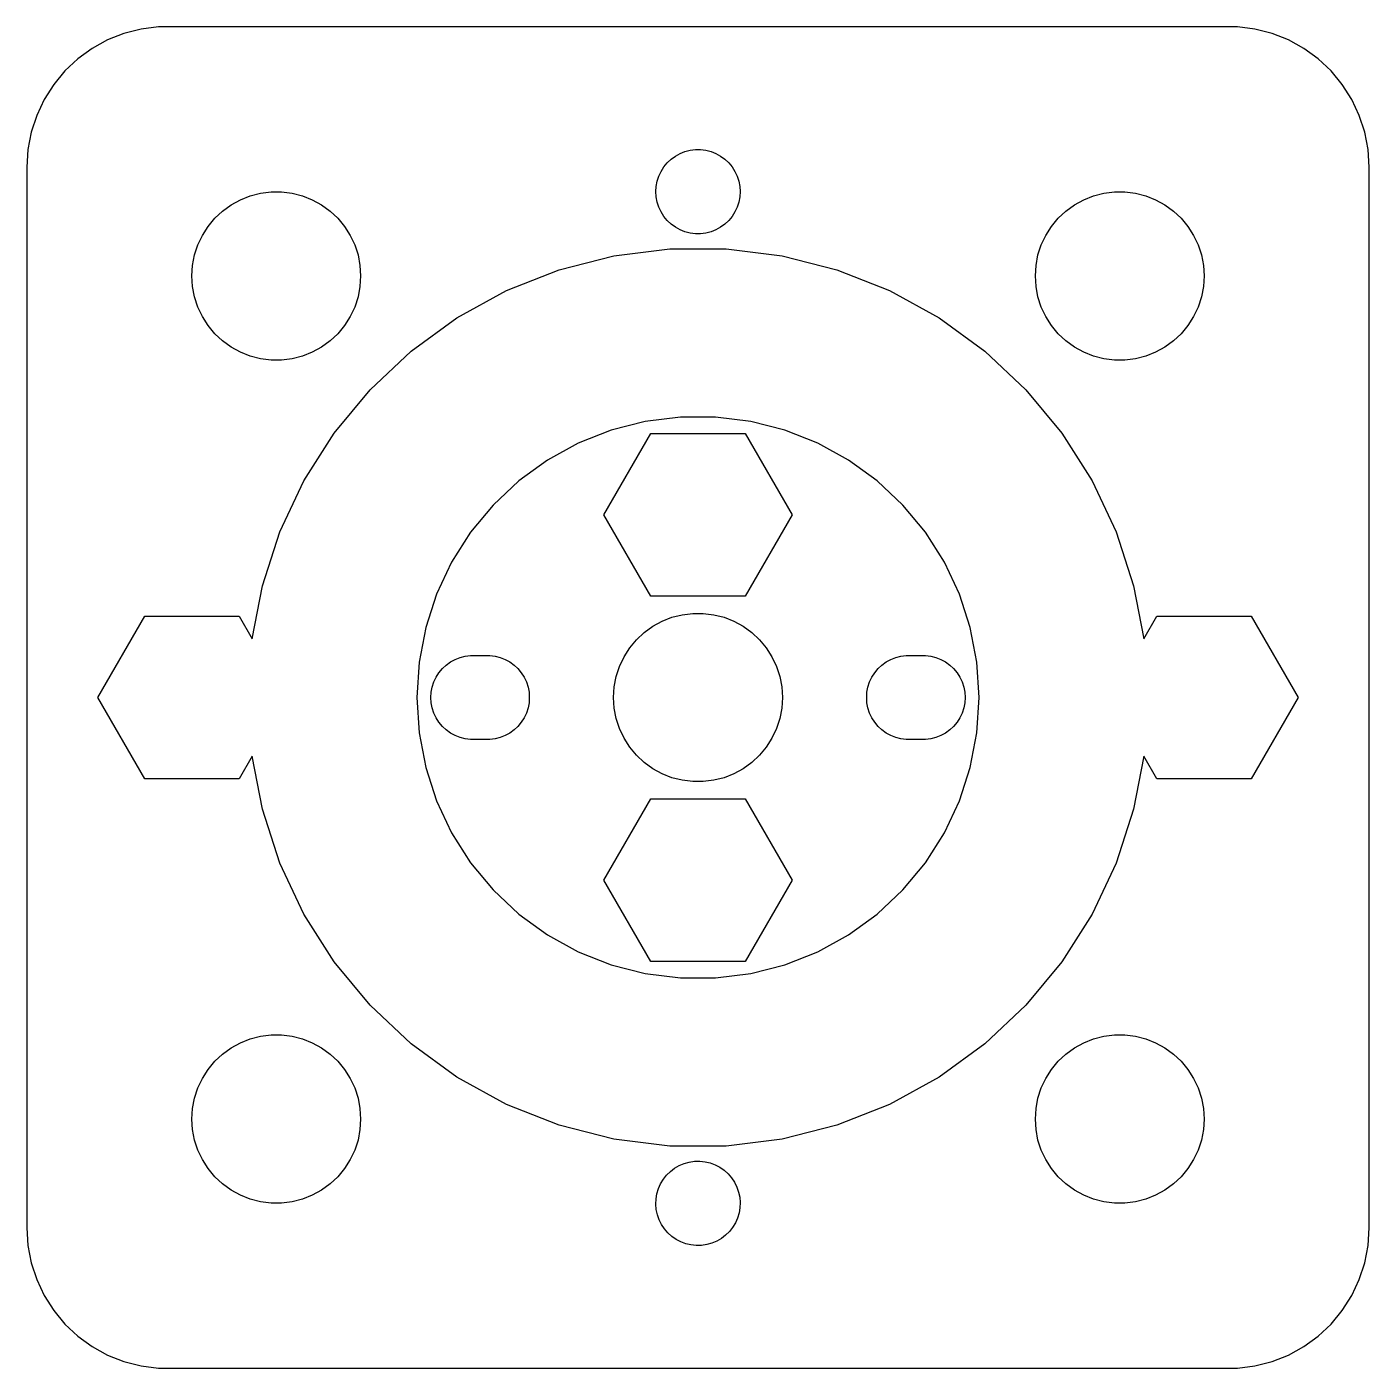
# Model space of a CAD drawing. Header units: metres. Extents: x -24 to 24, y -24 to 186.
# Drawn here: x -23.88 to 23.88, y 30.13 to 77.87 of the extents above; entities that cross this region are included whole.
import ezdxf

# ---------------------------------------------------------------- set-up
doc = ezdxf.new("R2010")
doc.units = ezdxf.units.M

msp = doc.modelspace()

# ---------------------------------------------------------------- linework, layer by layer
for p, q in [((-19.1889, 77.8651), (-19.8119, 77.7864)), ((19.1889, 77.8651), (-19.1889, 77.8651)), ((19.8119, 77.7864), (19.1889, 77.8651)), ((-21.0039, 77.3991), (-21.5541, 77.0966)), ((-20.4201, 77.6303), (-21.0039, 77.3991)), ((-19.8119, 77.7864), (-20.4201, 77.6303)), ((20.4201, 77.6303), (19.8119, 77.7864)), ((21.0039, 77.3991), (20.4201, 77.6303)), ((21.5541, 77.0966), (21.0039, 77.3991)), ((-21.5541, 77.0966), (-22.0621, 76.7276)), ((22.0621, 76.7276), (21.5541, 77.0966)), ((-22.0621, 76.7276), (-22.5198, 76.2977)), ((22.5198, 76.2977), (22.0621, 76.7276)), ((-22.5198, 76.2977), (-22.9201, 75.8139)), ((22.9201, 75.8139), (22.5198, 76.2977)), ((-22.9201, 75.8139), (-23.2565, 75.2838)), ((23.2565, 75.2838), (22.9201, 75.8139)), ((-23.2565, 75.2838), (-23.5239, 74.7156)), ((23.5239, 74.7156), (23.2565, 75.2838)), ((-23.5239, 74.7156), (-23.7179, 74.1184)), ((23.7179, 74.1184), (23.5239, 74.7156)), ((-23.7179, 74.1184), (-23.8356, 73.5017)), ((23.8356, 73.5017), (23.7179, 74.1184)), ((-23.8356, 73.5017), (-23.875, 72.875)), ((-1.09344, 73.0268), (-0.956131, 73.1558)), ((-0.956131, 73.1558), (-0.803726, 73.2665)), ((-0.803726, 73.2665), (-0.638657, 73.3572)), ((-0.638657, 73.3572), (-0.463516, 73.4266)), ((-0.463516, 73.4266), (-0.281067, 73.4734)), ((-0.281067, 73.4734), (-0.094177, 73.497)), ((-0.094177, 73.497), (0.094177, 73.497)), ((0.094177, 73.497), (0.281067, 73.4734)), ((0.281067, 73.4734), (0.463516, 73.4266)), ((0.463516, 73.4266), (0.638657, 73.3572)), ((0.638657, 73.3572), (0.803726, 73.2665)), ((0.803726, 73.2665), (0.956131, 73.1558)), ((0.956131, 73.1558), (1.09344, 73.0268)), ((23.875, 72.875), (23.8356, 73.5017)), ((-23.875, 72.875), (-23.875, 35.125)), ((-1.39465, 72.5522), (-1.31445, 72.7226)), ((-1.31445, 72.7226), (-1.21352, 72.8817)), ((-1.21352, 72.8817), (-1.09344, 73.0268)), ((1.09344, 73.0268), (1.21352, 72.8817)), ((1.21352, 72.8817), (1.31445, 72.7226)), ((1.31445, 72.7226), (1.39465, 72.5522)), ((23.875, 35.125), (23.875, 72.875)), ((-1.5, 72), (-1.48816, 72.188)), ((-1.48816, 72.188), (-1.45287, 72.373)), ((-1.45287, 72.373), (-1.39465, 72.5522)), ((1.39465, 72.5522), (1.45287, 72.373)), ((1.45287, 72.373), (1.48816, 72.188)), ((1.48816, 72.188), (1.5, 72)), ((-16.6075, 71.533), (-16.2773, 71.7145)), ((-16.2773, 71.7145), (-15.927, 71.8532)), ((-15.927, 71.8532), (-15.5621, 71.9469)), ((-15.5621, 71.9469), (-15.1884, 71.9941)), ((-15.1884, 71.9941), (-14.8116, 71.9941)), ((-14.8116, 71.9941), (-14.4379, 71.9469)), ((-14.4379, 71.9469), (-14.0729, 71.8532)), ((-14.0729, 71.8532), (-13.7227, 71.7145)), ((-13.7227, 71.7145), (-13.3925, 71.533)), ((-1.48816, 71.812), (-1.5, 72)), ((-1.45287, 71.627), (-1.48816, 71.812)), ((-1.39465, 71.4478), (-1.45287, 71.627)), ((1.45287, 71.627), (1.39465, 71.4478)), ((1.48816, 71.812), (1.45287, 71.627)), ((1.5, 72), (1.48816, 71.812)), ((13.3925, 71.533), (13.7227, 71.7145)), ((13.7227, 71.7145), (14.0729, 71.8532)), ((14.0729, 71.8532), (14.4379, 71.9469)), ((14.4379, 71.9469), (14.8116, 71.9941)), ((14.8116, 71.9941), (15.1884, 71.9941)), ((15.1884, 71.9941), (15.5621, 71.9469)), ((15.5621, 71.9469), (15.927, 71.8532)), ((15.927, 71.8532), (16.2773, 71.7145)), ((16.2773, 71.7145), (16.6075, 71.533)), ((-17.1869, 71.0536), (-16.9123, 71.3115)), ((-16.9123, 71.3115), (-16.6075, 71.533)), ((-13.3925, 71.533), (-13.0877, 71.3115)), ((-13.0877, 71.3115), (-12.8131, 71.0536)), ((-1.31445, 71.2774), (-1.39465, 71.4478)), ((-1.21352, 71.1183), (-1.31445, 71.2774)), ((1.31445, 71.2774), (1.21352, 71.1183)), ((1.39465, 71.4478), (1.31445, 71.2774)), ((12.8131, 71.0536), (13.0877, 71.3115)), ((13.0877, 71.3115), (13.3925, 71.533)), ((16.6075, 71.533), (16.9123, 71.3115)), ((16.9123, 71.3115), (17.1869, 71.0536)), ((-17.6289, 70.4453), (-17.427, 70.7634)), ((-17.427, 70.7634), (-17.1869, 71.0536)), ((-12.8131, 71.0536), (-12.5729, 70.7634)), ((-12.5729, 70.7634), (-12.3711, 70.4453)), ((-1.09344, 70.9732), (-1.21352, 71.1183)), ((-0.956131, 70.8442), (-1.09344, 70.9732)), ((-0.803726, 70.7335), (-0.956131, 70.8442)), ((-0.638657, 70.6427), (-0.803726, 70.7335)), ((0.803726, 70.7335), (0.638657, 70.6427)), ((0.956131, 70.8442), (0.803726, 70.7335)), ((1.09344, 70.9732), (0.956131, 70.8442)), ((1.21352, 71.1183), (1.09344, 70.9732)), ((12.3711, 70.4453), (12.5729, 70.7634)), ((12.5729, 70.7634), (12.8131, 71.0536)), ((17.1869, 71.0536), (17.427, 70.7634)), ((17.427, 70.7634), (17.6289, 70.4453)), ((-17.7893, 70.1044), (-17.6289, 70.4453)), ((-12.3711, 70.4453), (-12.2107, 70.1044)), ((-0.463516, 70.5734), (-0.638657, 70.6427)), ((-0.281067, 70.5266), (-0.463516, 70.5734)), ((-0.094177, 70.503), (-0.281067, 70.5266)), ((0.094177, 70.503), (-0.094177, 70.503)), ((0.281067, 70.5266), (0.094177, 70.503)), ((0.463516, 70.5734), (0.281067, 70.5266)), ((0.638657, 70.6427), (0.463516, 70.5734)), ((12.2107, 70.1044), (12.3711, 70.4453)), ((17.6289, 70.4453), (17.7893, 70.1044)), ((-17.9763, 69.376), (-17.9057, 69.7461)), ((-17.9057, 69.7461), (-17.7893, 70.1044)), ((-12.2107, 70.1044), (-12.0942, 69.7461)), ((-12.0942, 69.7461), (-12.0237, 69.376)), ((-4.94426, 69.2169), (-2.99809, 69.7166)), ((-2.99809, 69.7166), (-1.00464, 69.9684)), ((-1.00464, 69.9684), (1.00464, 69.9684)), ((1.00464, 69.9684), (2.99809, 69.7166)), ((2.99809, 69.7166), (4.94426, 69.2169)), ((12.0237, 69.376), (12.0942, 69.7461)), ((12.0942, 69.7461), (12.2107, 70.1044)), ((17.7893, 70.1044), (17.9057, 69.7461)), ((17.9057, 69.7461), (17.9763, 69.376)), ((-18, 69), (-17.9763, 69.376)), ((-12.0237, 69.376), (-12, 69)), ((12, 69), (12.0237, 69.376)), ((17.9763, 69.376), (18, 69)), ((-17.9763, 68.624), (-18, 69)), ((-12, 69), (-12.0237, 68.624)), ((-6.81245, 68.4772), (-4.94426, 69.2169)), ((4.94426, 69.2169), (6.81245, 68.4772)), ((12.0237, 68.624), (12, 69)), ((18, 69), (17.9763, 68.624)), ((-17.9057, 68.2539), (-17.9763, 68.624)), ((-12.0237, 68.624), (-12.0942, 68.2539)), ((-8.57323, 67.5092), (-6.81245, 68.4772)), ((6.81245, 68.4772), (8.57323, 67.5092)), ((12.0942, 68.2539), (12.0237, 68.624)), ((17.9763, 68.624), (17.9057, 68.2539)), ((-17.7893, 67.8956), (-17.9057, 68.2539)), ((-17.6289, 67.5547), (-17.7893, 67.8956)), ((-12.2107, 67.8956), (-12.3711, 67.5547)), ((-12.0942, 68.2539), (-12.2107, 67.8956)), ((12.2107, 67.8956), (12.0942, 68.2539)), ((12.3711, 67.5547), (12.2107, 67.8956)), ((17.7893, 67.8956), (17.6289, 67.5547)), ((17.9057, 68.2539), (17.7893, 67.8956)), ((-17.427, 67.2366), (-17.6289, 67.5547)), ((-12.3711, 67.5547), (-12.5729, 67.2366)), ((-10.1988, 66.3282), (-8.57323, 67.5092)), ((8.57323, 67.5092), (10.1988, 66.3282)), ((12.5729, 67.2366), (12.3711, 67.5547)), ((17.6289, 67.5547), (17.427, 67.2366)), ((-17.1869, 66.9464), (-17.427, 67.2366)), ((-16.9123, 66.6884), (-17.1869, 66.9464)), ((-12.8131, 66.9464), (-13.0877, 66.6884)), ((-12.5729, 67.2366), (-12.8131, 66.9464)), ((12.8131, 66.9464), (12.5729, 67.2366)), ((13.0877, 66.6884), (12.8131, 66.9464)), ((17.1869, 66.9464), (16.9123, 66.6884)), ((17.427, 67.2366), (17.1869, 66.9464)), ((-16.6075, 66.467), (-16.9123, 66.6884)), ((-16.2773, 66.2855), (-16.6075, 66.467)), ((-13.3925, 66.467), (-13.7227, 66.2855)), ((-13.0877, 66.6884), (-13.3925, 66.467)), ((13.3925, 66.467), (13.0877, 66.6884)), ((13.7227, 66.2855), (13.3925, 66.467)), ((16.6075, 66.467), (16.2773, 66.2855)), ((16.9123, 66.6884), (16.6075, 66.467)), ((-15.927, 66.1468), (-16.2773, 66.2855)), ((-15.5621, 66.0531), (-15.927, 66.1468)), ((-15.1884, 66.0059), (-15.5621, 66.0531)), ((-14.8116, 66.0059), (-15.1884, 66.0059)), ((-14.4379, 66.0531), (-14.8116, 66.0059)), ((-14.0729, 66.1468), (-14.4379, 66.0531)), ((-13.7227, 66.2855), (-14.0729, 66.1468)), ((-11.6635, 64.9527), (-10.1988, 66.3282)), ((10.1988, 66.3282), (11.6635, 64.9527)), ((14.0729, 66.1468), (13.7227, 66.2855)), ((14.4379, 66.0531), (14.0729, 66.1468)), ((14.8116, 66.0059), (14.4379, 66.0531)), ((15.1884, 66.0059), (14.8116, 66.0059)), ((15.5621, 66.0531), (15.1884, 66.0059)), ((15.927, 66.1468), (15.5621, 66.0531)), ((16.2773, 66.2855), (15.927, 66.1468)), ((-12.9443, 63.4046), (-11.6635, 64.9527)), ((11.6635, 64.9527), (12.9443, 63.4046)), ((-3.09016, 63.5106), (-4.25778, 63.0483)), ((-1.87381, 63.8229), (-3.09016, 63.5106)), ((-0.627899, 63.9803), (-1.87381, 63.8229)), ((0.627899, 63.9803), (-0.627899, 63.9803)), ((1.87381, 63.8229), (0.627899, 63.9803)), ((3.09016, 63.5106), (1.87381, 63.8229)), ((4.25778, 63.0483), (3.09016, 63.5106)), ((-14.0209, 61.7081), (-12.9443, 63.4046)), ((-4.25778, 63.0483), (-5.35826, 62.4433)), ((-3.34659, 60.5), (-1.67329, 63.3982)), ((-1.67329, 63.3982), (1.67329, 63.3982)), ((1.67329, 63.3982), (3.34659, 60.5)), ((5.35826, 62.4433), (4.25778, 63.0483)), ((12.9443, 63.4046), (14.0209, 61.7081)), ((-5.35826, 62.4433), (-6.37424, 61.7051)), ((6.37424, 61.7051), (5.35826, 62.4433)), ((-14.8764, 59.89), (-14.0209, 61.7081)), ((-6.37424, 61.7051), (-7.28967, 60.8455)), ((7.28967, 60.8455), (6.37424, 61.7051)), ((14.0209, 61.7081), (14.8764, 59.89)), ((-7.28967, 60.8455), (-8.09016, 59.8778)), ((8.09016, 59.8778), (7.28967, 60.8455)), ((-1.67329, 57.6018), (-3.34659, 60.5)), ((3.34659, 60.5), (1.67329, 57.6018)), ((-15.4973, 57.979), (-14.8764, 59.89)), ((-8.09016, 59.8778), (-8.76306, 58.8175)), ((8.76306, 58.8175), (8.09016, 59.8778)), ((14.8764, 59.89), (15.4973, 57.979)), ((-8.76306, 58.8175), (-9.29776, 57.6812)), ((9.29776, 57.6812), (8.76306, 58.8175)), ((-15.8583, 56.0869), (-15.4973, 57.979)), ((15.4973, 57.979), (15.8583, 56.0869)), ((-9.29776, 57.6812), (-9.68582, 56.4869)), ((1.67329, 57.6018), (-1.67329, 57.6018)), ((9.68582, 56.4869), (9.29776, 57.6812)), ((-21.3466, 54), (-19.6733, 56.8982)), ((-19.6733, 56.8982), (-16.3267, 56.8982)), ((-16.3267, 56.8982), (-15.8583, 56.0869)), ((-1.27733, 56.7145), (-0.927048, 56.8532)), ((-0.927048, 56.8532), (-0.562134, 56.9469)), ((-0.562134, 56.9469), (-0.18837, 56.9941)), ((-0.18837, 56.9941), (0.18837, 56.9941)), ((0.18837, 56.9941), (0.562134, 56.9469)), ((0.562134, 56.9469), (0.927048, 56.8532)), ((0.927048, 56.8532), (1.27733, 56.7145)), ((15.8583, 56.0869), (16.3267, 56.8982)), ((16.3267, 56.8982), (19.6733, 56.8982)), ((19.6733, 56.8982), (21.3466, 54)), ((-9.68582, 56.4869), (-9.92114, 55.2533)), ((-1.91226, 56.3115), (-1.60747, 56.533)), ((-1.60747, 56.533), (-1.27733, 56.7145)), ((1.27733, 56.7145), (1.60747, 56.533)), ((1.60747, 56.533), (1.91226, 56.3115)), ((9.92114, 55.2533), (9.68582, 56.4869)), ((-2.42705, 55.7634), (-2.1869, 56.0536)), ((-2.1869, 56.0536), (-1.91226, 56.3115)), ((1.91226, 56.3115), (2.1869, 56.0536)), ((2.1869, 56.0536), (2.42705, 55.7634)), ((-8.63866, 55.3572), (-8.46352, 55.4266)), ((-8.46352, 55.4266), (-8.28107, 55.4734)), ((-8.28107, 55.4734), (-8.09418, 55.497)), ((-8.09418, 55.497), (-7.40581, 55.497)), ((-7.40581, 55.497), (-7.21892, 55.4734)), ((-7.21892, 55.4734), (-7.03647, 55.4266)), ((-7.03647, 55.4266), (-6.86133, 55.3572)), ((-2.78932, 55.1044), (-2.62891, 55.4453)), ((-2.62891, 55.4453), (-2.42705, 55.7634)), ((2.42705, 55.7634), (2.62891, 55.4453)), ((2.62891, 55.4453), (2.78932, 55.1044)), ((6.86133, 55.3572), (7.03647, 55.4266)), ((7.03647, 55.4266), (7.21892, 55.4734)), ((7.21892, 55.4734), (7.40581, 55.497)), ((7.40581, 55.497), (8.09418, 55.497)), ((8.09418, 55.497), (8.28107, 55.4734)), ((8.28107, 55.4734), (8.46352, 55.4266)), ((8.46352, 55.4266), (8.63866, 55.3572)), ((-9.92114, 55.2533), (-10, 54)), ((-9.21352, 54.8817), (-9.09344, 55.0268)), ((-9.09344, 55.0268), (-8.95613, 55.1558)), ((-8.95613, 55.1558), (-8.80373, 55.2665)), ((-8.80373, 55.2665), (-8.63866, 55.3572)), ((-6.86133, 55.3572), (-6.69626, 55.2665)), ((-6.69626, 55.2665), (-6.54385, 55.1558)), ((-6.54385, 55.1558), (-6.40654, 55.0268)), ((-6.40654, 55.0268), (-6.28647, 54.8817)), ((-2.90575, 54.7461), (-2.78932, 55.1044)), ((2.78932, 55.1044), (2.90575, 54.7461)), ((6.28647, 54.8817), (6.40654, 55.0268)), ((6.40654, 55.0268), (6.54385, 55.1558)), ((6.54385, 55.1558), (6.69626, 55.2665)), ((6.69626, 55.2665), (6.86133, 55.3572)), ((8.63866, 55.3572), (8.80373, 55.2665)), ((8.80373, 55.2665), (8.95613, 55.1558)), ((8.95613, 55.1558), (9.09344, 55.0268)), ((9.09344, 55.0268), (9.21352, 54.8817)), ((10, 54), (9.92114, 55.2533)), ((-9.45287, 54.373), (-9.39465, 54.5522)), ((-9.39465, 54.5522), (-9.31445, 54.7226)), ((-9.31445, 54.7226), (-9.21352, 54.8817)), ((-6.28647, 54.8817), (-6.18553, 54.7226)), ((-6.18553, 54.7226), (-6.10533, 54.5522)), ((-6.10533, 54.5522), (-6.04712, 54.373)), ((-2.97633, 54.376), (-2.90575, 54.7461)), ((2.90575, 54.7461), (2.97633, 54.376)), ((6.04712, 54.373), (6.10533, 54.5522)), ((6.10533, 54.5522), (6.18553, 54.7226)), ((6.18553, 54.7226), (6.28647, 54.8817)), ((9.21352, 54.8817), (9.31445, 54.7226)), ((9.31445, 54.7226), (9.39465, 54.5522)), ((9.39465, 54.5522), (9.45287, 54.373)), ((-19.6733, 51.1018), (-21.3466, 54)), ((-10, 54), (-9.92114, 52.7467)), ((-9.5, 54), (-9.48816, 54.188)), ((-9.48816, 53.812), (-9.5, 54)), ((-9.48816, 54.188), (-9.45287, 54.373)), ((-6.04712, 54.373), (-6.01183, 54.188)), ((-6.01183, 54.188), (-6, 54)), ((-6, 54), (-6.01183, 53.812)), ((-3, 54), (-2.97633, 54.376)), ((-2.97633, 53.624), (-3, 54)), ((2.97633, 54.376), (3, 54)), ((3, 54), (2.97633, 53.624)), ((6, 54), (6.01183, 54.188)), ((6.01183, 53.812), (6, 54)), ((6.01183, 54.188), (6.04712, 54.373)), ((9.45287, 54.373), (9.48816, 54.188)), ((9.48816, 54.188), (9.5, 54)), ((9.5, 54), (9.48816, 53.812)), ((9.92114, 52.7467), (10, 54)), ((21.3466, 54), (19.6733, 51.1018)), ((-9.45287, 53.627), (-9.48816, 53.812)), ((-9.39465, 53.4478), (-9.45287, 53.627)), ((-6.04712, 53.627), (-6.10533, 53.4478)), ((-6.01183, 53.812), (-6.04712, 53.627)), ((-2.90575, 53.2539), (-2.97633, 53.624)), ((2.97633, 53.624), (2.90575, 53.2539)), ((6.04712, 53.627), (6.01183, 53.812)), ((6.10533, 53.4478), (6.04712, 53.627)), ((9.45287, 53.627), (9.39465, 53.4478)), ((9.48816, 53.812), (9.45287, 53.627)), ((-9.31445, 53.2774), (-9.39465, 53.4478)), ((-9.21352, 53.1183), (-9.31445, 53.2774)), ((-9.09344, 52.9732), (-9.21352, 53.1183)), ((-6.28647, 53.1183), (-6.40654, 52.9732)), ((-6.18553, 53.2774), (-6.28647, 53.1183)), ((-6.10533, 53.4478), (-6.18553, 53.2774)), ((-2.78932, 52.8956), (-2.90575, 53.2539)), ((2.90575, 53.2539), (2.78932, 52.8956)), ((6.18553, 53.2774), (6.10533, 53.4478)), ((6.28647, 53.1183), (6.18553, 53.2774)), ((6.40654, 52.9732), (6.28647, 53.1183)), ((9.21352, 53.1183), (9.09344, 52.9732)), ((9.31445, 53.2774), (9.21352, 53.1183)), ((9.39465, 53.4478), (9.31445, 53.2774)), ((-9.92114, 52.7467), (-9.68582, 51.5131)), ((-8.95613, 52.8442), (-9.09344, 52.9732)), ((-8.80373, 52.7335), (-8.95613, 52.8442)), ((-8.63866, 52.6428), (-8.80373, 52.7335)), ((-8.46352, 52.5734), (-8.63866, 52.6428)), ((-8.28107, 52.5266), (-8.46352, 52.5734)), ((-8.09418, 52.503), (-8.28107, 52.5266)), ((-7.21892, 52.5266), (-7.40581, 52.503)), ((-7.03647, 52.5734), (-7.21892, 52.5266)), ((-6.86133, 52.6428), (-7.03647, 52.5734)), ((-6.69626, 52.7335), (-6.86133, 52.6428)), ((-6.54385, 52.8442), (-6.69626, 52.7335)), ((-6.40654, 52.9732), (-6.54385, 52.8442)), ((-2.62891, 52.5547), (-2.78932, 52.8956)), ((-2.42705, 52.2366), (-2.62891, 52.5547)), ((2.62891, 52.5547), (2.42705, 52.2366)), ((2.78932, 52.8956), (2.62891, 52.5547)), ((6.54385, 52.8442), (6.40654, 52.9732)), ((6.69626, 52.7335), (6.54385, 52.8442)), ((6.86133, 52.6428), (6.69626, 52.7335)), ((7.03647, 52.5734), (6.86133, 52.6428)), ((7.21892, 52.5266), (7.03647, 52.5734)), ((7.40581, 52.503), (7.21892, 52.5266)), ((8.28107, 52.5266), (8.09418, 52.503)), ((8.46352, 52.5734), (8.28107, 52.5266)), ((8.63866, 52.6428), (8.46352, 52.5734)), ((8.80373, 52.7335), (8.63866, 52.6428)), ((8.95613, 52.8442), (8.80373, 52.7335)), ((9.09344, 52.9732), (8.95613, 52.8442)), ((9.68582, 51.5131), (9.92114, 52.7467)), ((-7.40581, 52.503), (-8.09418, 52.503)), ((-2.1869, 51.9464), (-2.42705, 52.2366)), ((2.42705, 52.2366), (2.1869, 51.9464)), ((8.09418, 52.503), (7.40581, 52.503)), ((-15.8583, 51.9131), (-16.3267, 51.1018)), ((-15.4973, 50.021), (-15.8583, 51.9131)), ((-1.91226, 51.6885), (-2.1869, 51.9464)), ((-1.60747, 51.467), (-1.91226, 51.6885)), ((1.91226, 51.6885), (1.60747, 51.467)), ((2.1869, 51.9464), (1.91226, 51.6885)), ((15.8583, 51.9131), (15.4973, 50.021)), ((16.3267, 51.1018), (15.8583, 51.9131)), ((-16.3267, 51.1018), (-19.6733, 51.1018)), ((-9.68582, 51.5131), (-9.29776, 50.3188)), ((-1.27733, 51.2855), (-1.60747, 51.467)), ((-0.927048, 51.1468), (-1.27733, 51.2855)), ((-0.562134, 51.0531), (-0.927048, 51.1468)), ((0.927048, 51.1468), (0.562134, 51.0531)), ((1.27733, 51.2855), (0.927048, 51.1468)), ((1.60747, 51.467), (1.27733, 51.2855)), ((9.29776, 50.3188), (9.68582, 51.5131)), ((19.6733, 51.1018), (16.3267, 51.1018)), ((-0.18837, 51.0059), (-0.562134, 51.0531)), ((0.18837, 51.0059), (-0.18837, 51.0059)), ((0.562134, 51.0531), (0.18837, 51.0059)), ((-9.29776, 50.3188), (-8.76306, 49.1825)), ((-3.34659, 47.5), (-1.67329, 50.3982)), ((-1.67329, 50.3982), (1.67329, 50.3982)), ((1.67329, 50.3982), (3.34659, 47.5)), ((8.76306, 49.1825), (9.29776, 50.3188)), ((-14.8764, 48.11), (-15.4973, 50.021)), ((15.4973, 50.021), (14.8764, 48.11)), ((-8.76306, 49.1825), (-8.09016, 48.1222)), ((8.09016, 48.1222), (8.76306, 49.1825)), ((-14.0209, 46.2919), (-14.8764, 48.11)), ((-8.09016, 48.1222), (-7.28967, 47.1545)), ((7.28967, 47.1545), (8.09016, 48.1222)), ((14.8764, 48.11), (14.0209, 46.2919)), ((-1.67329, 44.6018), (-3.34659, 47.5)), ((3.34659, 47.5), (1.67329, 44.6018)), ((-7.28967, 47.1545), (-6.37424, 46.2949)), ((6.37424, 46.2949), (7.28967, 47.1545)), ((-12.9443, 44.5954), (-14.0209, 46.2919)), ((-6.37424, 46.2949), (-5.35826, 45.5567)), ((5.35826, 45.5567), (6.37424, 46.2949)), ((14.0209, 46.2919), (12.9443, 44.5954)), ((-5.35826, 45.5567), (-4.25778, 44.9517)), ((4.25778, 44.9517), (5.35826, 45.5567)), ((-4.25778, 44.9517), (-3.09016, 44.4894)), ((3.09016, 44.4894), (4.25778, 44.9517)), ((-11.6635, 43.0473), (-12.9443, 44.5954)), ((-3.09016, 44.4894), (-1.87381, 44.1771)), ((1.67329, 44.6018), (-1.67329, 44.6018)), ((1.87381, 44.1771), (3.09016, 44.4894)), ((12.9443, 44.5954), (11.6635, 43.0473)), ((-1.87381, 44.1771), (-0.627899, 44.0197)), ((-0.627899, 44.0197), (0.627899, 44.0197)), ((0.627899, 44.0197), (1.87381, 44.1771)), ((-10.1988, 41.6718), (-11.6635, 43.0473)), ((11.6635, 43.0473), (10.1988, 41.6718)), ((-16.6075, 41.533), (-16.2773, 41.7145)), ((-16.2773, 41.7145), (-15.927, 41.8532)), ((-15.927, 41.8532), (-15.5621, 41.9469)), ((-15.5621, 41.9469), (-15.1884, 41.9941)), ((-15.1884, 41.9941), (-14.8116, 41.9941)), ((-14.8116, 41.9941), (-14.4379, 41.9469)), ((-14.4379, 41.9469), (-14.0729, 41.8532)), ((-14.0729, 41.8532), (-13.7227, 41.7145)), ((-13.7227, 41.7145), (-13.3925, 41.533)), ((-8.57323, 40.4908), (-10.1988, 41.6718)), ((10.1988, 41.6718), (8.57323, 40.4908)), ((13.3925, 41.533), (13.7227, 41.7145)), ((13.7227, 41.7145), (14.0729, 41.8532)), ((14.0729, 41.8532), (14.4379, 41.9469)), ((14.4379, 41.9469), (14.8116, 41.9941)), ((14.8116, 41.9941), (15.1884, 41.9941)), ((15.1884, 41.9941), (15.5621, 41.9469)), ((15.5621, 41.9469), (15.927, 41.8532)), ((15.927, 41.8532), (16.2773, 41.7145)), ((16.2773, 41.7145), (16.6075, 41.533)), ((-17.1869, 41.0536), (-16.9123, 41.3116)), ((-16.9123, 41.3116), (-16.6075, 41.533)), ((-13.3925, 41.533), (-13.0877, 41.3116)), ((-13.0877, 41.3116), (-12.8131, 41.0536)), ((12.8131, 41.0536), (13.0877, 41.3116)), ((13.0877, 41.3116), (13.3925, 41.533)), ((16.6075, 41.533), (16.9123, 41.3116)), ((16.9123, 41.3116), (17.1869, 41.0536)), ((-17.6289, 40.4453), (-17.427, 40.7634)), ((-17.427, 40.7634), (-17.1869, 41.0536)), ((-12.8131, 41.0536), (-12.5729, 40.7634)), ((-12.5729, 40.7634), (-12.3711, 40.4453)), ((12.3711, 40.4453), (12.5729, 40.7634)), ((12.5729, 40.7634), (12.8131, 41.0536)), ((17.1869, 41.0536), (17.427, 40.7634)), ((17.427, 40.7634), (17.6289, 40.4453)), ((-17.7893, 40.1044), (-17.6289, 40.4453)), ((-12.3711, 40.4453), (-12.2107, 40.1044)), ((-6.81245, 39.5228), (-8.57323, 40.4908)), ((8.57323, 40.4908), (6.81245, 39.5228)), ((12.2107, 40.1044), (12.3711, 40.4453)), ((17.6289, 40.4453), (17.7893, 40.1044)), ((-17.9763, 39.376), (-17.9057, 39.7461)), ((-17.9057, 39.7461), (-17.7893, 40.1044)), ((-12.2107, 40.1044), (-12.0942, 39.7461)), ((-12.0942, 39.7461), (-12.0237, 39.376)), ((12.0237, 39.376), (12.0942, 39.7461)), ((12.0942, 39.7461), (12.2107, 40.1044)), ((17.7893, 40.1044), (17.9057, 39.7461)), ((17.9057, 39.7461), (17.9763, 39.376)), ((-18, 39), (-17.9763, 39.376)), ((-12.0237, 39.376), (-12, 39)), ((-4.94426, 38.7831), (-6.81245, 39.5228)), ((6.81245, 39.5228), (4.94426, 38.7831)), ((12, 39), (12.0237, 39.376)), ((17.9763, 39.376), (18, 39)), ((-17.9763, 38.624), (-18, 39)), ((-12, 39), (-12.0237, 38.624)), ((-2.99809, 38.2834), (-4.94426, 38.7831)), ((4.94426, 38.7831), (2.99809, 38.2834)), ((12.0237, 38.624), (12, 39)), ((18, 39), (17.9763, 38.624)), ((-17.9057, 38.2539), (-17.9763, 38.624)), ((-17.7893, 37.8956), (-17.9057, 38.2539)), ((-12.0942, 38.2539), (-12.2107, 37.8956)), ((-12.0237, 38.624), (-12.0942, 38.2539)), ((-1.00464, 38.0316), (-2.99809, 38.2834)), ((2.99809, 38.2834), (1.00464, 38.0316)), ((12.0942, 38.2539), (12.0237, 38.624)), ((12.2107, 37.8956), (12.0942, 38.2539)), ((17.9057, 38.2539), (17.7893, 37.8956)), ((17.9763, 38.624), (17.9057, 38.2539)), ((-17.6289, 37.5547), (-17.7893, 37.8956)), ((-12.2107, 37.8956), (-12.3711, 37.5547)), ((1.00464, 38.0316), (-1.00464, 38.0316)), ((12.3711, 37.5547), (12.2107, 37.8956)), ((17.7893, 37.8956), (17.6289, 37.5547)), ((-17.427, 37.2366), (-17.6289, 37.5547)), ((-12.3711, 37.5547), (-12.5729, 37.2366)), ((-0.980118, 37.1355), (-0.830078, 37.2494)), ((-0.830078, 37.2494), (-0.666946, 37.3436)), ((-0.666946, 37.3436), (-0.493286, 37.4166)), ((-0.493286, 37.4166), (-0.311859, 37.4672)), ((-0.311859, 37.4672), (-0.125504, 37.4948)), ((-0.125504, 37.4948), (0.062805, 37.4987)), ((0.062805, 37.4987), (0.250153, 37.479)), ((0.250153, 37.479), (0.433533, 37.436)), ((0.433533, 37.436), (0.610092, 37.3703)), ((0.610092, 37.3703), (0.777039, 37.2831)), ((0.777039, 37.2831), (0.931717, 37.1756)), ((12.5729, 37.2366), (12.3711, 37.5547)), ((17.6289, 37.5547), (17.427, 37.2366)), ((-17.1869, 36.9464), (-17.427, 37.2366)), ((-16.9123, 36.6885), (-17.1869, 36.9464)), ((-12.8131, 36.9464), (-13.0877, 36.6885)), ((-12.5729, 37.2366), (-12.8131, 36.9464)), ((-1.3293, 36.6949), (-1.23172, 36.8561)), ((-1.23172, 36.8561), (-1.11472, 37.0037)), ((-1.11472, 37.0037), (-0.980118, 37.1355)), ((0.931717, 37.1756), (1.0717, 37.0495)), ((1.0717, 37.0495), (1.19479, 36.9069)), ((1.19479, 36.9069), (1.29903, 36.75)), ((12.8131, 36.9464), (12.5729, 37.2366)), ((13.0877, 36.6885), (12.8131, 36.9464)), ((17.1869, 36.9464), (16.9123, 36.6885)), ((17.427, 37.2366), (17.1869, 36.9464)), ((-16.6075, 36.467), (-16.9123, 36.6885)), ((-16.2773, 36.2855), (-16.6075, 36.467)), ((-13.3925, 36.467), (-13.7227, 36.2855)), ((-13.0877, 36.6885), (-13.3925, 36.467)), ((-1.49178, 36.1568), (-1.46036, 36.3425)), ((-1.46036, 36.3425), (-1.40591, 36.5229)), ((-1.40591, 36.5229), (-1.3293, 36.6949)), ((1.29903, 36.75), (1.38278, 36.5813)), ((1.38278, 36.5813), (1.44473, 36.4034)), ((1.44473, 36.4034), (1.4839, 36.2191)), ((13.3925, 36.467), (13.0877, 36.6885)), ((13.7227, 36.2855), (13.3925, 36.467)), ((16.6075, 36.467), (16.2773, 36.2855)), ((16.9123, 36.6885), (16.6075, 36.467)), ((-15.927, 36.1468), (-16.2773, 36.2855)), ((-15.5621, 36.0531), (-15.927, 36.1468)), ((-15.1884, 36.0059), (-15.5621, 36.0531)), ((-14.8116, 36.0059), (-15.1884, 36.0059)), ((-14.4379, 36.0531), (-14.8116, 36.0059)), ((-14.0729, 36.1468), (-14.4379, 36.0531)), ((-13.7227, 36.2855), (-14.0729, 36.1468)), ((-1.49966, 35.9686), (-1.49178, 36.1568)), ((-1.4839, 35.7809), (-1.49966, 35.9686)), ((1.49178, 35.8432), (1.46036, 35.6575)), ((1.4839, 36.2191), (1.49966, 36.0314)), ((1.49966, 36.0314), (1.49178, 35.8432)), ((14.0729, 36.1468), (13.7227, 36.2855)), ((14.4379, 36.0531), (14.0729, 36.1468)), ((14.8116, 36.0059), (14.4379, 36.0531)), ((15.1884, 36.0059), (14.8116, 36.0059)), ((15.5621, 36.0531), (15.1884, 36.0059)), ((15.927, 36.1468), (15.5621, 36.0531)), ((16.2773, 36.2855), (15.927, 36.1468)), ((-1.44473, 35.5966), (-1.4839, 35.7809)), ((-1.38278, 35.4187), (-1.44473, 35.5966)), ((-1.29903, 35.25), (-1.38278, 35.4187)), ((1.40591, 35.4771), (1.3293, 35.3051)), ((1.46036, 35.6575), (1.40591, 35.4771)), ((-23.875, 35.125), (-23.8356, 34.4983)), ((-1.19479, 35.0931), (-1.29903, 35.25)), ((-1.0717, 34.9505), (-1.19479, 35.0931)), ((-0.931717, 34.8245), (-1.0717, 34.9505)), ((0.980118, 34.8645), (0.830078, 34.7506)), ((1.11472, 34.9963), (0.980118, 34.8645)), ((1.23172, 35.1439), (1.11472, 34.9963)), ((1.3293, 35.3051), (1.23172, 35.1439)), ((23.8356, 34.4983), (23.875, 35.125)), ((-23.8356, 34.4983), (-23.7179, 33.8816)), ((-0.777039, 34.717), (-0.931717, 34.8245)), ((-0.610092, 34.6297), (-0.777039, 34.717)), ((-0.433533, 34.564), (-0.610092, 34.6297)), ((-0.250153, 34.521), (-0.433533, 34.564)), ((-0.062805, 34.5013), (-0.250153, 34.521)), ((0.125504, 34.5053), (-0.062805, 34.5013)), ((0.311859, 34.5328), (0.125504, 34.5053)), ((0.493286, 34.5834), (0.311859, 34.5328)), ((0.666946, 34.6564), (0.493286, 34.5834)), ((0.830078, 34.7506), (0.666946, 34.6564)), ((23.7179, 33.8816), (23.8356, 34.4983)), ((-23.7179, 33.8816), (-23.5239, 33.2844)), ((23.5239, 33.2844), (23.7179, 33.8816)), ((-23.5239, 33.2844), (-23.2565, 32.7162)), ((23.2565, 32.7162), (23.5239, 33.2844)), ((-23.2565, 32.7162), (-22.9201, 32.1861)), ((22.9201, 32.1861), (23.2565, 32.7162)), ((-22.9201, 32.1861), (-22.5198, 31.7023)), ((22.5198, 31.7023), (22.9201, 32.1861)), ((-22.5198, 31.7023), (-22.0621, 31.2724)), ((22.0621, 31.2724), (22.5198, 31.7023)), ((-22.0621, 31.2724), (-21.5541, 30.9034)), ((21.5541, 30.9034), (22.0621, 31.2724)), ((-21.5541, 30.9034), (-21.0039, 30.6009)), ((-21.0039, 30.6009), (-20.4201, 30.3697)), ((20.4201, 30.3697), (21.0039, 30.6009)), ((21.0039, 30.6009), (21.5541, 30.9034)), ((-20.4201, 30.3697), (-19.8119, 30.2136)), ((-19.8119, 30.2136), (-19.1889, 30.1349)), ((-19.1889, 30.1349), (19.1889, 30.1349)), ((19.1889, 30.1349), (19.8119, 30.2136)), ((19.8119, 30.2136), (20.4201, 30.3697))]:
    msp.add_line(p, q)

doc.saveas('drawing.dxf')
